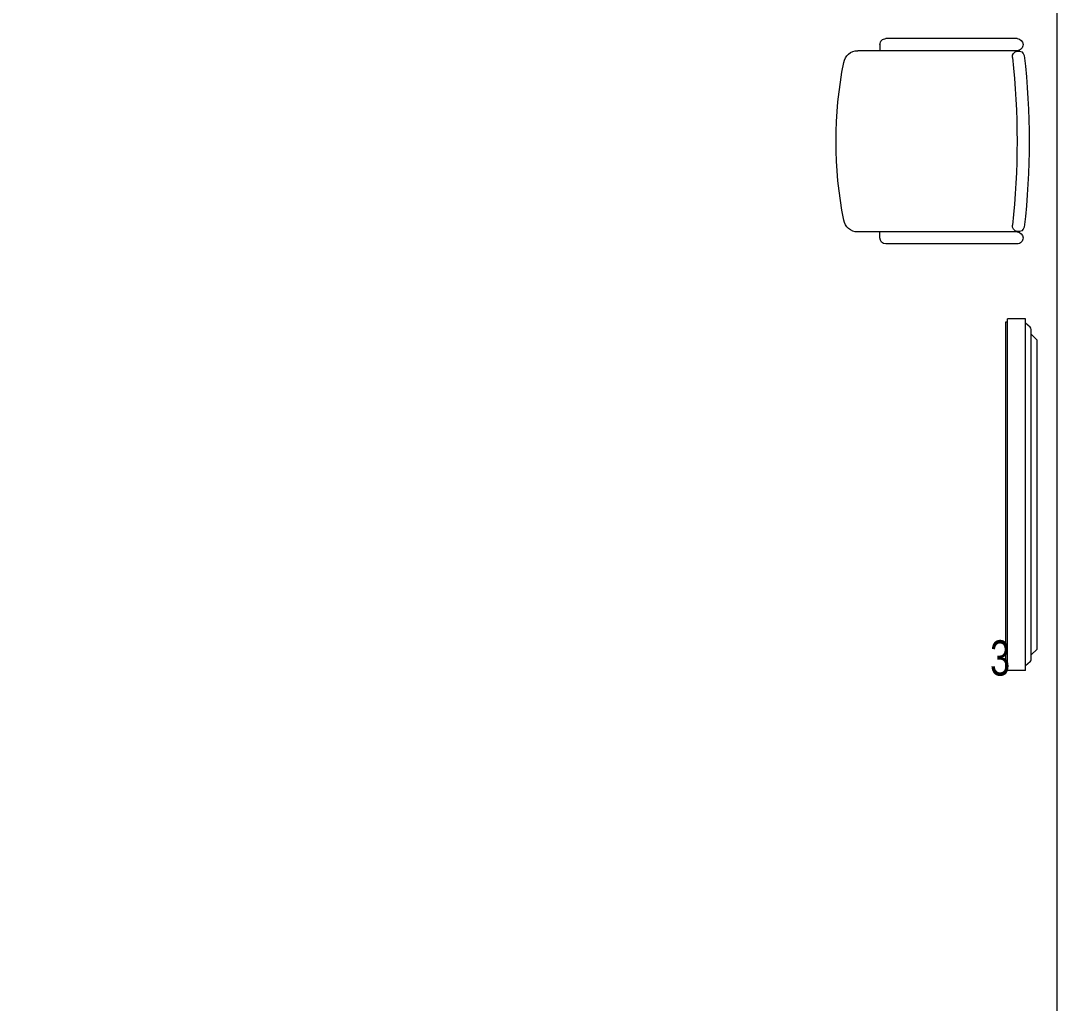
# Model space of a CAD drawing. Header units: millimetres. Extents: x 26027 to 581921, y 7230 to 233891.
# Drawn here: x 483520 to 486094, y 159063 to 161503 of the extents above; entities that cross this region are included whole.
import ezdxf

# ---------------------------------------------------------------- set-up
doc = ezdxf.new("R2010")
doc.units = ezdxf.units.MM
doc.header["$LTSCALE"] = 5
doc.layers.add('EXF', color=7, linetype='Continuous', lineweight=0, true_color=0x4e7e3e)
doc.layers.add('Medical Equipment and Furniture', color=163, linetype='Continuous', lineweight=0)
doc.layers.add('Walls', color=32, linetype='Continuous', lineweight=5)
doc.styles.add('X3G_ENTITY_257CFD', font='swisscl.ttf', dxfattribs={"height": 200})

# ---------------------------------------------------------------- blocks, each defined once
blk = doc.blocks.new('DM15862C-P')
at = {"lineweight": 0}
for p, q in [((-0.3835, 0), (-0.3983, -0.0149)), ((0.3835, 0), (-0.3835, 0)), ((0.3835, 0), (0.3983, -0.0149)), ((-0.4157, -0.0175), (-0.4256, -0.0287)), ((0.41, -0.0149), (-0.4099, -0.0149)), ((0.4157, -0.0175), (0.4254, -0.0287)), ((-0.4367, -0.0287), (-0.4367, -0.0734)), ((0.4365, -0.0287), (-0.4367, -0.0287)), ((0.4365, -0.0287), (0.4365, -0.0734)), ((0.4365, -0.0734), (-0.4367, -0.0734)), ((-0.4291, -0.078), (-0.4291, -0.0734)), ((0.429, -0.078), (0.429, -0.0734)), ((0.429, -0.078), (-0.4291, -0.078))]:
    blk.add_line(p, q, dxfattribs=at)
for points in [[(-0.4099, -0.0149), (-0.4121, -0.0149), (-0.4141, -0.0158), (-0.4157, -0.0175)], [(0.4157, -0.0175), (0.4141, -0.0158), (0.4121, -0.0149), (0.41, -0.0149)]]:
    blk.add_open_spline(points, degree=3, dxfattribs=at)
blk = doc.blocks.new('GF21016-P')
at = {"color": 0, "extrusion": (-1.24384e-09, -1.20261e-09, -1)}
for p, q in [((0.0128, 0.0179), (0.0128, 0.4136)), ((0.4628, 0.0179), (0.4628, 0.4136)), ((-0.0172, 0.0179), (-0.0172, 0.3435)), ((-0.0022, 0.3585), (0.0128, 0.3585)), ((0.4778, 0.3585), (0.4628, 0.3585)), ((0.4928, 0.0179), (0.4928, 0.3435)), ((0.4778, 0.0029), (0.4778, 0.0029))]:
    blk.add_line(p, q, dxfattribs=at)
for centre, radius, start, end in [((-0.2378, -0.5362), 1.0036, 78.7568, 101.2432), ((-0.0478, 0.4136), 0.035, 0, 80.6557), ((-0.4278, 0.4136), 0.035, 99.3443, 180), ((0.0022, 0.3435), 0.015, 0, 90), ((-0.4778, 0.3435), 0.015, 90, 180), ((-0.0284, 0.0145), 0.015, 284.3864, 95.5209), ((-0.2378, 1.8928), 1.8749, 263.6341, 276.3659), ((-0.4471, 0.0145), 0.015, 84.4791, 255.6136), ((0.0022, 0.0179), 0.015, 270, 0), ((0.0022, 0.0179), 0.015, 180, 270), ((-0.2378, 1.8734), 1.8855, 263.5119, 276.4881), ((-0.4778, 0.0179), 0.015, 270, 0), ((-0.4778, 0.0179), 0.015, 180, 270)]:
    blk.add_arc(centre, radius, start, end, dxfattribs=at)

msp = doc.modelspace()

# ---------------------------------------------------------------- hatches: boundary and pattern name
h = msp.add_hatch()
h.set_pattern_fill('CROSS', color=85, scale=10)
h.set_pattern_definition([(0, (368880, 104830), (63.5, 63.5), [31.75, -95.25]), (90, (368895.875, 104814.125), (-63.5, 63.5), [31.75, -95.25])])
edge = h.paths.add_edge_path()
edge.add_line((457685.6, 145694.3), (457685.6, 152806.1))
edge.add_line((457685.6, 152806.1), (462487.4, 152806.1))
edge.add_line((462487.4, 152806.1), (462487.4, 145900.9))
edge.add_line((462487.4, 145900.9), (462587.4, 145901.1))
edge.add_line((462587.4, 145901.1), (462587.4, 152806.1))
edge.add_line((462587.4, 152806.1), (464555.9, 152806.1))
edge.add_line((464555.9, 152806.1), (469284.4, 152806.1))
edge.add_line((469284.4, 152806.1), (471903.7, 152806.1))
edge.add_line((471903.7, 152806.1), (471903.7, 142653.2))
edge.add_line((471903.7, 142653.2), (478231.4, 142645.9))
edge.add_line((478231.4, 142645.9), (478231.4, 142845.2))
edge.add_line((478231.4, 142845.2), (472503.7, 142845.2))
edge.add_line((472503.7, 142845.2), (472503.7, 157840))
edge.add_line((472503.7, 157840), (472504, 159009.2))
edge.add_line((472504, 159009.2), (479768.6, 159009.2))
edge.add_line((479768.6, 159009.2), (479768.6, 159109.2))
edge.add_line((479768.6, 159109.2), (472503.7, 159109.2))
edge.add_line((472503.7, 159109.2), (472503.7, 169315.6))
edge.add_line((472503.7, 169315.6), (478921.1, 169315.6))
edge.add_line((478921.1, 169315.6), (484286.4, 169315.6))
edge.add_line((484286.4, 169315.6), (484286.4, 166351.2))
edge.add_line((484286.4, 166351.2), (484486.4, 166351.2))
edge.add_line((484486.4, 166351.2), (484486.4, 169515.6))
edge.add_line((484486.4, 169515.6), (479083.8, 169515.6))
edge.add_line((479083.8, 169515.6), (479083.8, 190946.9))
edge.add_line((479083.8, 190946.9), (479083.8, 191341.6))
edge.add_line((479083.8, 191341.6), (478883.8, 191341.6))
edge.add_line((478883.8, 191341.6), (478883.8, 195124.3))
edge.add_line((478883.8, 195124.3), (477262.4, 195124.3))
edge.add_line((477262.4, 195124.3), (477262.4, 205421.2))
edge.add_line((477262.4, 205421.2), (474368, 205421.2))
edge.add_line((474368, 205421.2), (469356.9, 205421.2))
edge.add_line((469356.9, 205421.2), (469256.9, 205421.2))
edge.add_line((469256.9, 205421.2), (469256.9, 204391.3))
edge.add_line((469256.9, 204391.3), (469856.9, 204391.3))
edge.add_line((469856.9, 204391.3), (469856.9, 204821.2))
edge.add_line((469856.9, 204821.2), (471179.3, 204821.2))
edge.add_line((471179.3, 204821.2), (471179.3, 204391.3))
edge.add_line((471179.3, 204391.3), (471779.3, 204391.3))
edge.add_line((471779.3, 204391.3), (471779.3, 204821.2))
edge.add_line((471779.3, 204821.2), (476662.4, 204821.2))
edge.add_line((476662.4, 204821.2), (476662.4, 194457.6))
edge.add_line((476662.4, 194457.6), (478283.8, 194457.6))
edge.add_line((478283.8, 194457.6), (478283.8, 169915.6))
edge.add_line((478283.8, 169915.6), (471903.7, 169915.6))
edge.add_line((471903.7, 169915.6), (471903.7, 159212))
edge.add_line((471903.7, 159212), (470513.7, 159212))
edge.add_line((470513.7, 159212), (470513.7, 159112))
edge.add_line((470513.7, 159112), (471903.7, 159112))
edge.add_line((471903.7, 159112), (471903.7, 153006.1))
edge.add_line((471903.7, 153006.1), (462587.4, 153006.1))
edge.add_line((462587.4, 153006.1), (462487.4, 152906.1))
edge.add_line((462487.4, 152906.1), (457585.6, 152906.1))
edge.add_line((457585.6, 152906.1), (457585.6, 145694.3))
at = {"layer": 'EXF'}
h = msp.add_hatch(dxfattribs=at)
h.set_pattern_fill('CROSS', color=256, scale=10)
edge = h.paths.add_edge_path()
edge.add_line((464555.9, 152806.1), (469284.4, 152806.1))
edge.add_line((469284.4, 152806.1), (471903.7, 152806.1))
edge.add_line((471903.7, 152806.1), (471903.7, 142653.2))
edge.add_line((471903.7, 142653.2), (478231.4, 142645.9))
edge.add_line((478231.4, 142645.9), (478231.4, 142845.2))
edge.add_line((478231.4, 142845.2), (472503.7, 142845.2))
edge.add_line((472503.7, 142845.2), (472503.7, 157840))
edge.add_line((472503.7, 157840), (472504, 159009.2))
edge.add_line((472504, 159009.2), (479768.6, 159009.2))
edge.add_line((479768.6, 159009.2), (479768.6, 159109.2))
edge.add_line((479768.6, 159109.2), (472503.7, 159109.2))
edge.add_line((472503.7, 159109.2), (472503.7, 169315.6))
edge.add_line((472503.7, 169315.6), (478921.1, 169315.6))
edge.add_line((478921.1, 169315.6), (484286.4, 169315.6))
edge.add_line((484286.4, 169315.6), (484286.4, 166351.2))
edge.add_line((484286.4, 166351.2), (484486.4, 166351.2))
edge.add_line((484486.4, 166351.2), (484486.4, 169515.6))
edge.add_line((484486.4, 169515.6), (479083.8, 169515.6))
edge.add_line((479083.8, 169515.6), (479083.8, 190946.9))
edge.add_line((479083.8, 190946.9), (479083.8, 191341.6))
edge.add_line((479083.8, 191341.6), (478883.8, 191341.6))
edge.add_line((478883.8, 191341.6), (478883.8, 195124.3))
edge.add_line((478883.8, 195124.3), (477262.4, 195124.3))
edge.add_line((477262.4, 195124.3), (477262.4, 205421.2))
edge.add_line((477262.4, 205421.2), (474368, 205421.2))
edge.add_line((474368, 205421.2), (469356.9, 205421.2))
edge.add_line((469356.9, 205421.2), (469256.9, 205421.2))
edge.add_line((469256.9, 205421.2), (469256.9, 204391.3))
edge.add_line((469256.9, 204391.3), (469856.9, 204391.3))
edge.add_line((469856.9, 204391.3), (469856.9, 204821.2))
edge.add_line((469856.9, 204821.2), (471179.3, 204821.2))
edge.add_line((471179.3, 204821.2), (471179.3, 204391.3))
edge.add_line((471179.3, 204391.3), (471779.3, 204391.3))
edge.add_line((471779.3, 204391.3), (471779.3, 204821.2))
edge.add_line((471779.3, 204821.2), (476662.4, 204821.2))
edge.add_line((476662.4, 204821.2), (476662.4, 194457.6))
edge.add_line((476662.4, 194457.6), (478283.8, 194457.6))
edge.add_line((478283.8, 194457.6), (478283.8, 169915.6))
edge.add_line((478283.8, 169915.6), (471903.7, 169915.6))
edge.add_line((471903.7, 169915.6), (471903.7, 159212))
edge.add_line((471903.7, 159212), (470513.7, 159212))
edge.add_line((470513.7, 159212), (470513.7, 159112))
edge.add_line((470513.7, 159112), (471903.7, 159112))
edge.add_line((471903.7, 159112), (471903.7, 153006.1))
edge.add_line((471903.7, 153006.1), (462587.4, 153006.1))

# ---------------------------------------------------------------- linework, layer by layer
at = {"layer": 'Walls'}
msp.add_line((486093.8, 158855.3, 2.4), (486093.8, 162593.1, 2.4), dxfattribs=at)

# ---------------------------------------------------------------- block references
at = {"layer": 'Medical Equipment and Furniture', "extrusion": (-8.17196e-07, -2.67577e-11, -1), "xscale": -999.9999999999975, "yscale": 999.9999999999975, "zscale": 999.9999999999999, "rotation": 270.0000251128832}
msp.add_blockref('GF21016-P', (-486011.8, 160965.8, -0.4), dxfattribs=at)
at = {"layer": 'Medical Equipment and Furniture', "xscale": 1000, "yscale": 1000, "zscale": 1000, "rotation": 270}
msp.add_blockref('DM15862C-P', (486043.8, 160326.4, 2.4), dxfattribs=at)

# ---------------------------------------------------------------- texts
at = {"layer": 'Medical Equipment and Furniture', "insert": (485951.8, 159875.8, 0), "char_height": 87.5, "attachment_point": 8, "style": 'X3G_ENTITY_257CFD'}
msp.add_mtext('3', dxfattribs=at)

doc.saveas('drawing.dxf')
